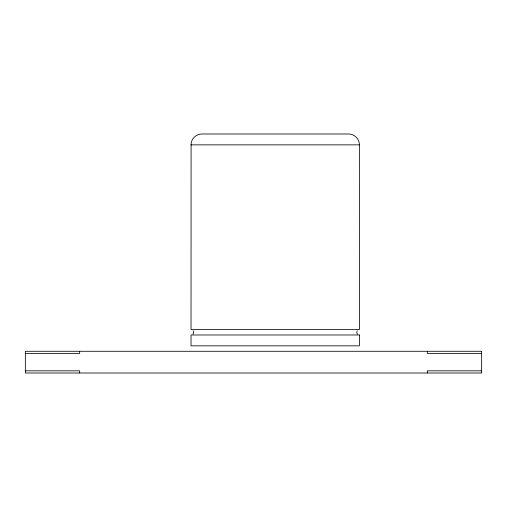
<?xml version="1.0" encoding="UTF-8"?>
<svg xmlns="http://www.w3.org/2000/svg" width="507" height="507" viewBox="0 0 507 507"><rect width="100%" height="100%" fill="white"/><g stroke="black" fill="none" stroke-linecap="round" stroke-linejoin="round"><path stroke-width="0.76" d="M357.156 330.779L356.757 332.763L357.505 334.189M192.952 334.189L193.699 332.763L193.306 330.779M191.031 144.856L359.425 144.856M25.35 353.449L79.669 353.449L79.669 351.281M481.65 353.449L427.331 353.449L427.331 351.281M25.35 370.832L79.669 370.832L79.669 373.006M481.65 370.832L427.331 370.832L427.331 373.006M191.088 144.856L191.031 329.55L359.425 329.55L359.368 144.856C359.577 139.045 354.336 133.911 348.562 133.994L201.894 133.994C196.12 133.911 190.879 139.045 191.088 144.856M359.425 334.981L191.031 334.981L191.031 345.844L359.425 345.844L359.425 334.981M481.65 351.281L25.35 351.281L25.35 373.006L481.65 373.006L481.65 351.281"/></g></svg>
